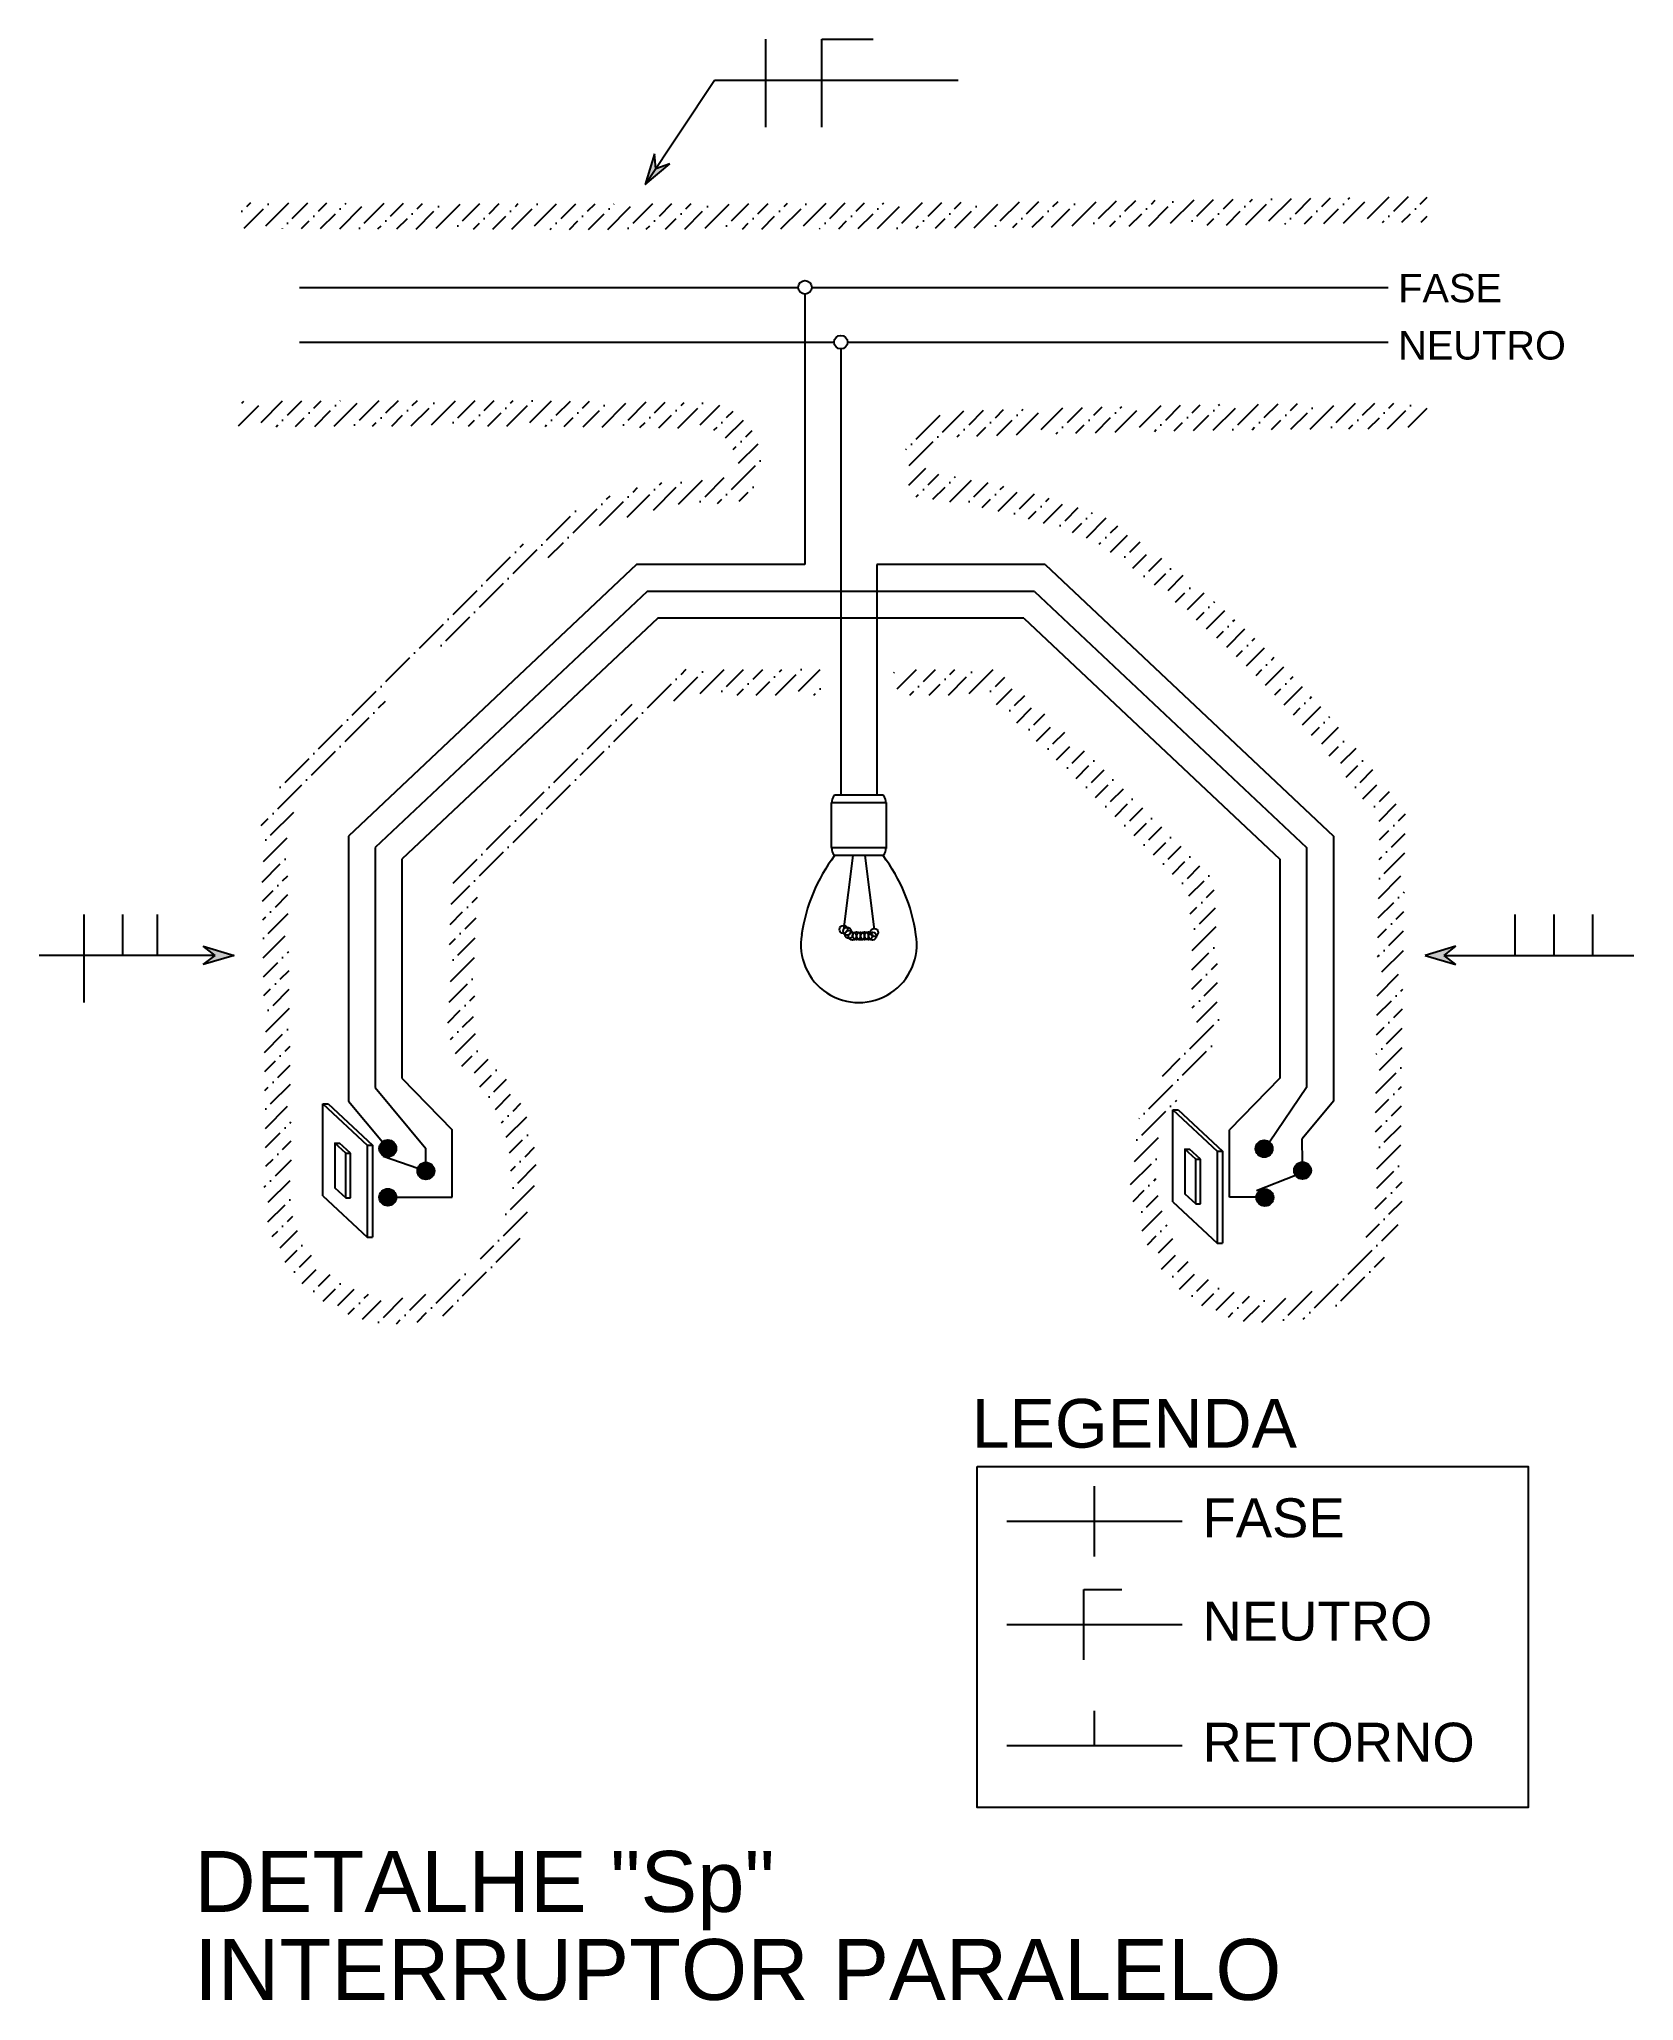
# Model space of a CAD drawing. Header units: millimetres. Extents: x 158.7 to 168, y 47.1 to 58.6.
import ezdxf

# ---------------------------------------------------------------- set-up
doc = ezdxf.new("R2010")
doc.units = ezdxf.units.MM
for name, color, linetype in [('015', 6, 'Continuous'), ('021', 1, 'Continuous'), ('03', 3, 'Continuous'), ('07', 7, 'Continuous'), ('CIRC 01', 10, 'Continuous'), ('CIRC 02', 154, 'Continuous'), ('LINHA EXTERMA', 170, 'Continuous')]:
    doc.layers.add(name, color=color, linetype=linetype)
doc.styles.add('COTAS', font='ARIAL.TTF', dxfattribs={"height": 0.15})
pattern_1 = [(45, (-0.12416666885062, 0.4062949084122067), (0.04209495056751168, 0.1543481520808761), [0.1984375, -0.0396875, 0, -0.0396875])]

# ---------------------------------------------------------------- blocks, each defined once
blk = doc.blocks.new('SETA')
blk.add_hatch(color=256).paths.add_polyline_path([(0, 0), (-0.1801118097897643, 0.05351629799926628), (-0.1112171830510676, 2.842108913108244e-14), (-0.180111809789878, -0.05351629799929469)])
for p, q in [((-0.1801118097897643, 0.05351629799926627), (-0.1112171830510675, 2.842170943040401e-14)), ((0, 0), (-0.1801118097897643, 0.05351629799926627)), ((-0.1112171830510675, 2.842170943040401e-14), (-0.180111809789878, -0.05351629799929469)), ((-0.180111809789878, -0.05351629799929469), (0, 0))]:
    blk.add_line(p, q)

msp = doc.modelspace()

# ---------------------------------------------------------------- hatches: boundary and pattern name
at = {"layer": '015'}
for points in [[(160.7958811274531, 52.11922256520255, 1), (160.6965063148321, 52.11922256520255, 1)], [(165.9198720682894, 52.11775695392819, 1), (165.8204972556684, 52.11775695392819, 1)], [(161.0183776665196, 51.98765926514282, 1), (160.9190028538986, 51.98765926514282, 1)], [(166.1445500680111, 51.98995473070721, 1), (166.0451752553902, 51.98995473070721, 1)], [(160.7958811274531, 51.83341256362063, 1), (160.6965063148321, 51.83341256362063, 1)], [(165.924679485735, 51.83198738637111, 1), (165.825304673114, 51.83198738637111, 1)]]:
    msp.add_hatch(color=256, dxfattribs=at).paths.add_polyline_path(points)
at = {"layer": '021'}
h = msp.add_hatch(dxfattribs=at)
h.set_pattern_fill('ANSI36', color=256, scale=0.025, style=0)
h.set_pattern_definition(pattern_1)
h.paths.add_polyline_path([(166.6735698779289, 57.53502530027933), (166.8235698779289, 57.53502530027933), (166.8235698779289, 57.68769006035811, -0.006341864096795579), (159.8730883150045, 57.65152509329249), (159.8730883150045, 57.50044047402262), (160.0230883150045, 57.50044047402262, 0.006064792524907811)])
h = msp.add_hatch(dxfattribs=at)
h.set_pattern_fill('ANSI36', color=256, scale=0.025, style=0)
h.set_pattern_definition(pattern_1)
h.paths.add_polyline_path([(161.7367152740091, 55.79514949534884, 0.08942551698146685), (160.0049014664102, 54.07603008689074, -0.001405250047697291), (160.0330736840794, 52.00125116563267, 0.9333262295921871), (161.546218122252, 51.64187593779619, 0.2881307241821987), (161.3852981531775, 52.59103977189606, -0.2850453551516891), (161.2563256408152, 52.96740165369259, -0.02641937496883866), (161.2727620922008, 53.62455676030594, -0.01855976539227612), (162.4568263738358, 54.7712791069813, 0.0006169438695698421), (163.1453163726518, 54.76992288202896), (163.2953163726518, 54.77000332184888), (163.2953163726518, 54.9198528139825, -0.0008030345321944063), (162.3996368106195, 54.92146906160619, 0.01980356188023315), (161.127624318617, 53.68982310869409, 0.02784037125412928), (161.1059189806834, 52.98079982983575, 0.2677943057810092), (161.2801981060283, 52.48342975998986, -0.2869244462252837), (161.4049935354617, 51.69298820908836, -0.9477241158603911), (160.1832140510301, 51.98899835237303, 0.001381510001725344), (160.1556800310469, 54.0295576368575, -0.08737159325667934), (161.8165213212906, 55.66797468148347, -0.1373724882544609), (162.7158784660585, 55.89008574962011, -0.007440420915891905), (162.8344658075913, 55.90891105182266, 0.6124483516087436), (162.6286701873147, 56.47816331620596, 0.007304612070277577), (160.0230883150045, 56.48913194119463), (159.8730883150045, 56.48913194119463), (159.8730883150045, 56.33743485005529, -0.007704654698522937), (162.616737184826, 56.32836087438709, -0.52115744609713), (162.7518204507992, 56.04812195701918, 0.002831734570884625), (162.7050497840488, 56.0404282213842, 0.1361892051324454)])
h = msp.add_hatch(dxfattribs=at)
h.set_pattern_fill('ANSI36', color=256, scale=0.025, style=0)
h.set_pattern_definition(pattern_1)
h.paths.add_polyline_path([(164.0534783388062, 56.42980263292488, 0.6215257529466381), (163.8382359772918, 55.92679647662696, -0.06667905894030615), (164.8788601415976, 55.6720497575308, -0.0876404056455327), (166.5456100635191, 54.02955763685364, 0.001381510001723104), (166.518076043536, 51.9889983523727, -0.9477241158594314), (165.2962965591044, 51.69298820908823, -0.2869244462253034), (165.4210919885377, 52.48342975998982, 0.2677943057802668), (165.5953711138826, 52.98079982983414, 0.02784037125419007), (165.5736657759491, 53.68982310869404, 0.01980356188024148), (164.301653283946, 54.92146906160643, -0.0005347576092517481), (163.7052018472287, 54.92007273953161), (163.7052018472287, 54.77022312927393), (163.8552018472286, 54.77030356909384, 0.0003488110981421714), (164.2444637207298, 54.77127910698162, -0.01855976539228325), (165.4285280023654, 53.62455676030588, -0.02641937496897889), (165.4449644537508, 52.96740165368904, -0.2850453551491903), (165.3159919413886, 52.59103977189616, 0.2881307241822411), (165.1550719723141, 51.64187593779614, 0.9333262295910281), (166.6682164104867, 52.0012511656318, -0.001405250047698362), (166.6963886281559, 54.07603008689134, 0.09008560136475269), (164.9497304438778, 55.80534945527027, 0.0633871032201261), (163.926016766599, 56.06760918399732, -0.5276963843646646), (164.0686637453254, 56.28024577040415, -0.008919309266435825), (166.8235698779289, 56.32828446235608), (166.8235698779289, 56.47819934208134), (166.6735698779289, 56.47819934208134, 0.008466480057873389)])

# ---------------------------------------------------------------- linework, layer by layer
at = {"layer": '015'}
for p, q in [((162.2518522769692, 57.75545778937256), (162.6554406629719, 58.36679988336975)), ((162.6554406629719, 58.36679988336975), (164.0805932838911, 58.36679988336975)), ((163.4657342682155, 53.83130506547171), (163.41035938423, 53.40011186349473)), ((163.5347839516651, 53.83130506547171), (163.5901588356507, 53.40011186349473)), ((159.7362531116827, 53.2477347533835), (158.7080956082543, 53.2477347533835)), ((166.9223062155262, 53.2477347533835), (168.0312797576483, 53.2477347533835))]:
    msp.add_line(p, q, dxfattribs=at)
for centre, radius in [((163.41035938423, 53.40011186349473), 0.023279359931486), ((163.4315883377042, 53.39055884652576), 0.023279359931486), ((163.4427491305361, 53.3701293261647), 0.023279359931486), ((163.463944132214, 53.36050121613775), 0.023279359931486), ((163.4870777730985, 53.36310184264863), 0.023279359931486), ((163.5102975960734, 53.3614379857337), 0.023279359931486), ((163.5335685232438, 53.36206452180669), 0.023279359931486), ((163.5568474413925, 53.36220793952741), 0.023279359931486), ((163.5801073500865, 53.36125649516686), 0.023279359931486), ((163.5904253794136, 53.38212433812255), 0.023279359931486), ((160.7461937211426, 52.11922256520255), 0.04968740631048409), ((165.8701846619789, 52.11775695392819), 0.04968740631048409), ((160.9686902602091, 51.98765926514282), 0.04968740631048409), ((166.0948626617007, 51.98995473070721), 0.04968740631048409), ((160.7461937211426, 51.83341256362063), 0.04968740631048409), ((165.8749920794245, 51.83198738637111), 0.04968740631048409)]:
    msp.add_circle(centre, radius, dxfattribs=at)
at = {"layer": '021'}
for p, q in [((160.3663120418125, 52.37974049094528), (160.6246182245052, 52.13849759136914)), ((160.3663120418125, 51.84154463839828), (160.3663120418125, 52.37974049094528)), ((160.3663120418125, 52.37974049094528), (160.3979697241291, 52.37974049094528)), ((160.3979697241291, 52.37974049094528), (160.6562759068218, 52.13849759136914)), ((165.3366199967316, 52.34482288627247), (165.5949261794243, 52.10357998669633)), ((165.3366199967316, 51.80662703372546), (165.3366199967316, 52.34482288627247)), ((165.3366199967316, 52.34482288627247), (165.3682776790482, 52.34482288627247)), ((165.3682776790482, 52.34482288627247), (165.6265838617409, 52.10357998669633)), ((160.436146769058, 52.15019265953708), (160.4635962333908, 52.15019265953708)), ((160.527334032927, 52.09066527458478), (160.4635962333908, 52.15019265953708)), ((160.4998845685941, 52.09066527458478), (160.527334032927, 52.09066527458478)), ((160.527334032927, 51.82984957023022), (160.527334032927, 52.09066527458478)), ((160.6246182245052, 52.13849759136914), (160.6246182245052, 51.60030173882214)), ((160.6246182245052, 52.13849759136914), (160.6562759068218, 52.13849759136914)), ((160.6562759068218, 52.13849759136914), (160.6562759068218, 51.60030173882214)), ((165.406454723977, 52.11527505486427), (165.4339041883099, 52.11527505486427)), ((165.497641987846, 52.05574766991197), (165.4339041883099, 52.11527505486427)), ((165.5949261794243, 52.10357998669633), (165.5949261794243, 51.56538413414933)), ((165.5949261794243, 52.10357998669633), (165.6265838617409, 52.10357998669633)), ((165.6265838617409, 52.10357998669633), (165.6265838617409, 51.56538413414933)), ((165.4701925235132, 52.05574766991197), (165.497641987846, 52.05574766991197)), ((165.497641987846, 51.79493196555741), (165.497641987846, 52.05574766991197)), ((160.3663120418125, 51.84154463839828), (160.6246182245052, 51.60030173882214)), ((160.4998845685941, 51.82984957023022), (160.527334032927, 51.82984957023022)), ((165.3366199967316, 51.80662703372546), (165.5949261794243, 51.56538413414933)), ((165.4701925235132, 51.79493196555741), (165.497641987846, 51.79493196555741)), ((160.6246182245052, 51.60030173882214), (160.6562759068218, 51.60030173882214)), ((165.5949261794243, 51.56538413414933), (165.6265838617409, 51.56538413414933))]:
    msp.add_line(p, q, dxfattribs=at)
for points in [[(160.4998845685941, 52.09066527458478), (160.436146769058, 52.15019265953708), (160.436146769058, 51.88937695518256), (160.4998845685941, 51.82984957023022)], [(165.4701925235132, 52.05574766991197), (165.406454723977, 52.11527505486427), (165.406454723977, 51.85445935050974), (165.4701925235132, 51.79493196555741)], [(164.1917957343375, 50.25988853751944), (167.413963064351, 50.25988853751944), (167.413963064351, 48.26469841304795), (164.1917957343375, 48.26469841304795)]]:
    msp.add_lwpolyline(points, close=True, dxfattribs=at)
at = {"layer": '07'}
for p, q in [((162.9564822696881, 58.09218806092788), (162.9564822696881, 58.60562627247576)), ((163.2829606230257, 58.09218806092788), (163.2829606230257, 58.60562627247576)), ((163.2829606230257, 58.60562627247576), (163.584144487226, 58.60562627247576)), ((163.6052018472286, 55.53340200315519), (163.6052018472286, 54.18424087331117)), ((164.5893970586983, 55.53340200315519), (163.6052018472286, 55.53340200315519)), ((164.5893970586983, 55.53340200315519), (166.2752088482819, 53.94597169150855)), ((162.2633190210306, 55.37691037614157), (160.6719155240353, 53.87837882902576)), ((164.527313724273, 55.37691037614157), (162.2633190210306, 55.37691037614157)), ((164.527313724273, 55.37691037614157), (166.1187172212683, 53.87837882902576)), ((162.3254023554559, 55.22041874912794), (160.8284071510489, 53.81078596654299)), ((164.4652303898477, 55.22041874912794), (162.3254023554559, 55.22041874912794)), ((164.4652303898477, 55.22041874912794), (165.9622255942546, 53.81078596654299)), ((163.3413569778903, 53.87939133588145), (163.3413569778903, 54.14189830326551)), ((163.3413569778903, 54.14189830326551), (163.6591612419902, 54.14189830326551)), ((163.6421750411062, 54.18424087331117), (163.3583431787743, 54.18424087331117)), ((163.6591612419902, 54.14189830326551), (163.6591612419902, 53.87364763551737)), ((166.2752088482819, 53.94597169150855), (166.2752088482819, 52.39567502668434)), ((160.6719155240353, 53.87837882902575), (160.6719155240353, 52.47474611180749)), ((160.8284071510489, 53.81078596654298), (160.8284071510489, 52.52958811961271)), ((163.3413569778903, 53.87939133588145), (163.6591612419902, 53.87939133588145)), ((163.6421750411062, 53.83130506547171), (163.3583431787743, 53.83130506547171)), ((165.9622255942546, 53.81078596654298), (165.9622255942546, 52.52958811961271)), ((166.1187172212683, 53.87837882902575), (166.1187172212683, 52.47474611180749)), ((158.9705456942793, 52.97312293094163), (158.9705456942793, 53.48656114248951)), ((159.1977234003633, 53.2477347533835), (159.1977234003633, 53.48656114248951)), ((159.3992866392498, 53.2477347533835), (159.3992866392499, 53.48656114248951)), ((167.3386762676835, 53.2477347533835), (167.3386762676834, 53.48656114248951)), ((167.5658539737675, 53.2477347533835), (167.5658539737675, 53.48656114248951)), ((167.7920051071982, 53.2477347533835), (167.7920051071982, 53.48656114248951)), ((160.6719155240353, 52.47474611180751), (160.9686902602091, 52.11922256520252)), ((160.8284071510489, 52.52958811961271), (161.1221174518954, 52.22756952855896)), ((165.9622255942546, 52.52958811961271), (165.6685152934082, 52.22756952855896)), ((166.1187172212683, 52.47474611180751), (165.9019865455406, 52.1559338913092)), ((166.2752088482819, 52.39567502668434), (166.0917348788333, 52.17588099310501)), ((161.1221174518954, 51.83341256362063), (161.1221174518954, 52.22756952855897)), ((165.6685152934082, 51.83341256362063), (165.6685152934082, 52.22756952855897)), ((160.9686902602091, 52.03734667145331), (160.9686902602091, 52.11922256520252)), ((166.0940269033206, 52.0396351076562), (166.0917348788333, 52.17588099310504)), ((160.7189660804229, 52.07443424561177), (160.9217994950257, 52.00409381674535)), ((166.0538882368973, 51.96184895091206), (165.8258459845284, 51.87211491383653)), ((160.7958811274531, 51.83341256362063), (161.1221174518954, 51.83341256362063)), ((165.8253251164041, 51.83341256362063), (165.6685152934082, 51.83341256362063)), ((164.8777953860451, 49.73256336467927), (164.8777953860451, 50.14331393391757)), ((164.8165016589199, 49.12892629887899), (164.81650165892, 49.5396768681173)), ((164.81650165892, 49.5396768681173), (165.0377833854509, 49.5396768681173)), ((164.8777953860451, 48.62568391921745), (164.8777953860451, 48.83105920383659))]:
    msp.add_line(p, q, dxfattribs=at)
for centre, radius, start, end in [((163.4097839118876, 54.1390264530837), 0.06848717266558838, 138.6857757891656, 182.4032698073699), ((163.590734307993, 54.1390264530837), 0.06848717266558838, 357.5967301926301, 41.31422421083051), ((164.166502522198, 53.22386005141114), 1.010995039290545, 143.0700063586452, 171.7345396258403), ((163.4097839118876, 53.87651948569918), 0.06848717266558838, 177.5967301926301, 221.3142242108344), ((163.590734307993, 53.87651948569918), 0.06848717266558838, 318.6857757891695, 2.40326980736991), ((162.8340156976825, 53.22386005141114), 1.010995039290545, 8.265460374159968, 36.9299936413548), ((163.5002591099403, 53.31162646192602), 0.3391722987757291, 170.0022901017846, 9.997709901503548)]:
    msp.add_arc(centre, radius, start, end, dxfattribs=at)
at = {"layer": 'CIRC 01'}
for p, q in [((160.2303075706525, 57.15431974655691), (163.1459279017313, 57.15431974655691)), ((163.2249338944186, 57.15431974655691), (166.5961769133164, 57.15431974655691)), ((163.1854308980749, 57.11481675021329), (163.1854308980749, 55.53340200315519)), ((162.2012356866053, 55.53340200315519), (160.5154238970216, 53.94597169150855)), ((163.1854308980749, 55.53340200315519), (162.2012356866053, 55.53340200315519)), ((160.5154238970216, 53.94597169150855), (160.5154238970216, 52.39567502668434)), ((160.5154238970216, 52.39567502668434), (160.7143526466591, 52.15736682193412)), ((165.3909151143532, 49.93793864929842), (164.3646756577369, 49.93793864929842))]:
    msp.add_line(p, q, dxfattribs=at)
msp.add_circle((163.1854308980749, 57.15431974655691), 0.03950299634361443, dxfattribs=at)
at = {"layer": 'CIRC 02'}
for p, q in [((160.2303075706525, 56.83396106519329), (163.3558133763082, 56.83396106519329)), ((163.3953163726518, 56.79445806884968), (163.3953163726518, 54.18424087331117)), ((163.4348193689954, 56.83396106519329), (166.5961769133164, 56.83396106519329)), ((165.3909151143532, 49.33430158349815), (164.3646756577369, 49.33430158349815))]:
    msp.add_line(p, q, dxfattribs=at)
msp.add_circle((163.3953163726518, 56.83396106519329), 0.03950299634361443, dxfattribs=at)
at = {"layer": 'LINHA EXTERMA'}
msp.add_line((165.3909151143532, 48.62568391921745), (164.3646756577369, 48.62568391921745), dxfattribs=at)

# ---------------------------------------------------------------- block references
at = {"layer": '015'}
for p, rotation in [((162.2518522769692, 57.75545778937256), 236.5684909659087), ((166.8110890324752, 53.2477347533835), 180)]:
    msp.add_blockref('SETA', p, dxfattribs=dict(at, rotation=rotation))
at = {"layer": '015', "xscale": -1, "rotation": 180}
msp.add_blockref('SETA', (159.8474702947338, 53.2477347533835), dxfattribs=at)

# ---------------------------------------------------------------- texts
at = {"layer": '03', "style": 'COTAS'}
for s, height, p in [('LEGENDA', 0.2848916398347507, (164.1602479757069, 50.36949560601668)), ('DETALHE "Sp"', 0.3561145497934383, (159.6142534240418, 47.65471459021447)), ('INTERRUPTOR PARALELO', 0.3561145497934383, (159.6142534240418, 47.13999633658477))]:
    msp.add_text(s, height=height, dxfattribs=at).set_placement(p)
at = {"layer": '07', "style": 'COTAS'}
for s, height, p in [('FASE', 0.1661867899036045, (166.6540919454648, 57.06727868317158)), ('NEUTRO', 0.1661867899036045, (166.6540919454648, 56.73247113686828)), ('FASE', 0.2279133118678006, (165.5096638392863, 49.84534440942794)), ('NEUTRO', 0.2279133118678006, (165.5096638392863, 49.24170734362767)), ('RETORNO', 0.2279133118678006, (165.5096638392863, 48.53308967934696))]:
    msp.add_text(s, height=height, dxfattribs=at).set_placement(p)

doc.saveas('drawing.dxf')
